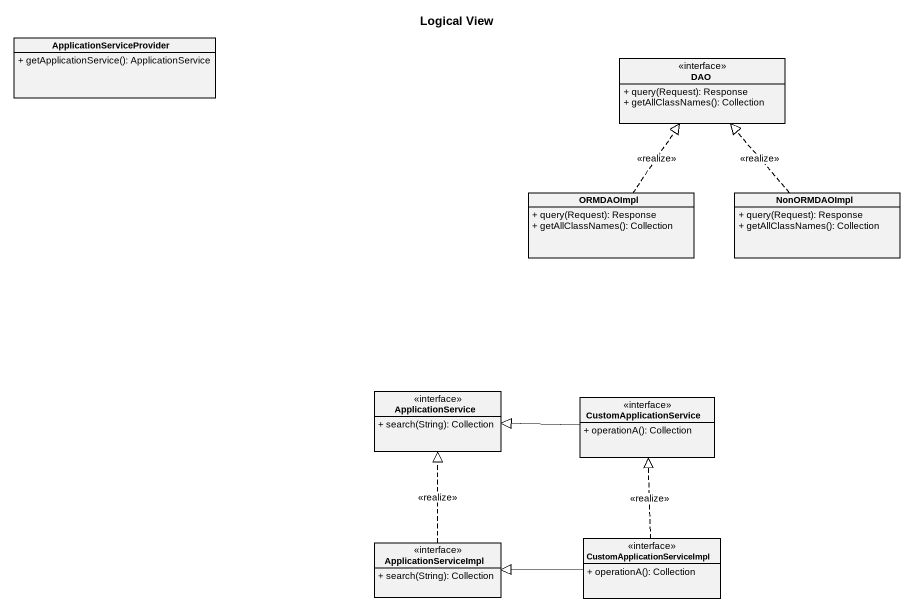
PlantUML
@startuml
title Logical View
hide circle
hide empty members
skinparam classAttributeIconSize 0
class ApplicationServiceProvider {
  + getApplicationService(): ApplicationService
}
class DAO <<interface>> {
  + query(Request): Response
  + getAllClassNames(): Collection
}
class ORMDAOImpl {
  + query(Request): Response
  + getAllClassNames(): Collection
}
class NonORMDAOImpl {
  + query(Request): Response
  + getAllClassNames(): Collection
}
class ApplicationService <<interface>> {
  + search(String): Collection
}
class CustomApplicationService <<interface>> {
  + operationA(): Collection
}
class CustomApplicationServiceImpl <<interface>> {
  + operationA(): Collection
}
class ApplicationServiceImpl <<interface>> {
  + search(String): Collection
}
ORMDAOImpl .up.|> DAO : <<realize>>
NonORMDAOImpl .up.|> DAO : <<realize>>
CustomApplicationService -left-|> ApplicationService
CustomApplicationServiceImpl .up.|> CustomApplicationService : <<realize>>
CustomApplicationServiceImpl -left-|> ApplicationServiceImpl
ApplicationServiceImpl .up.|> ApplicationService : <<realize>>
@enduml
